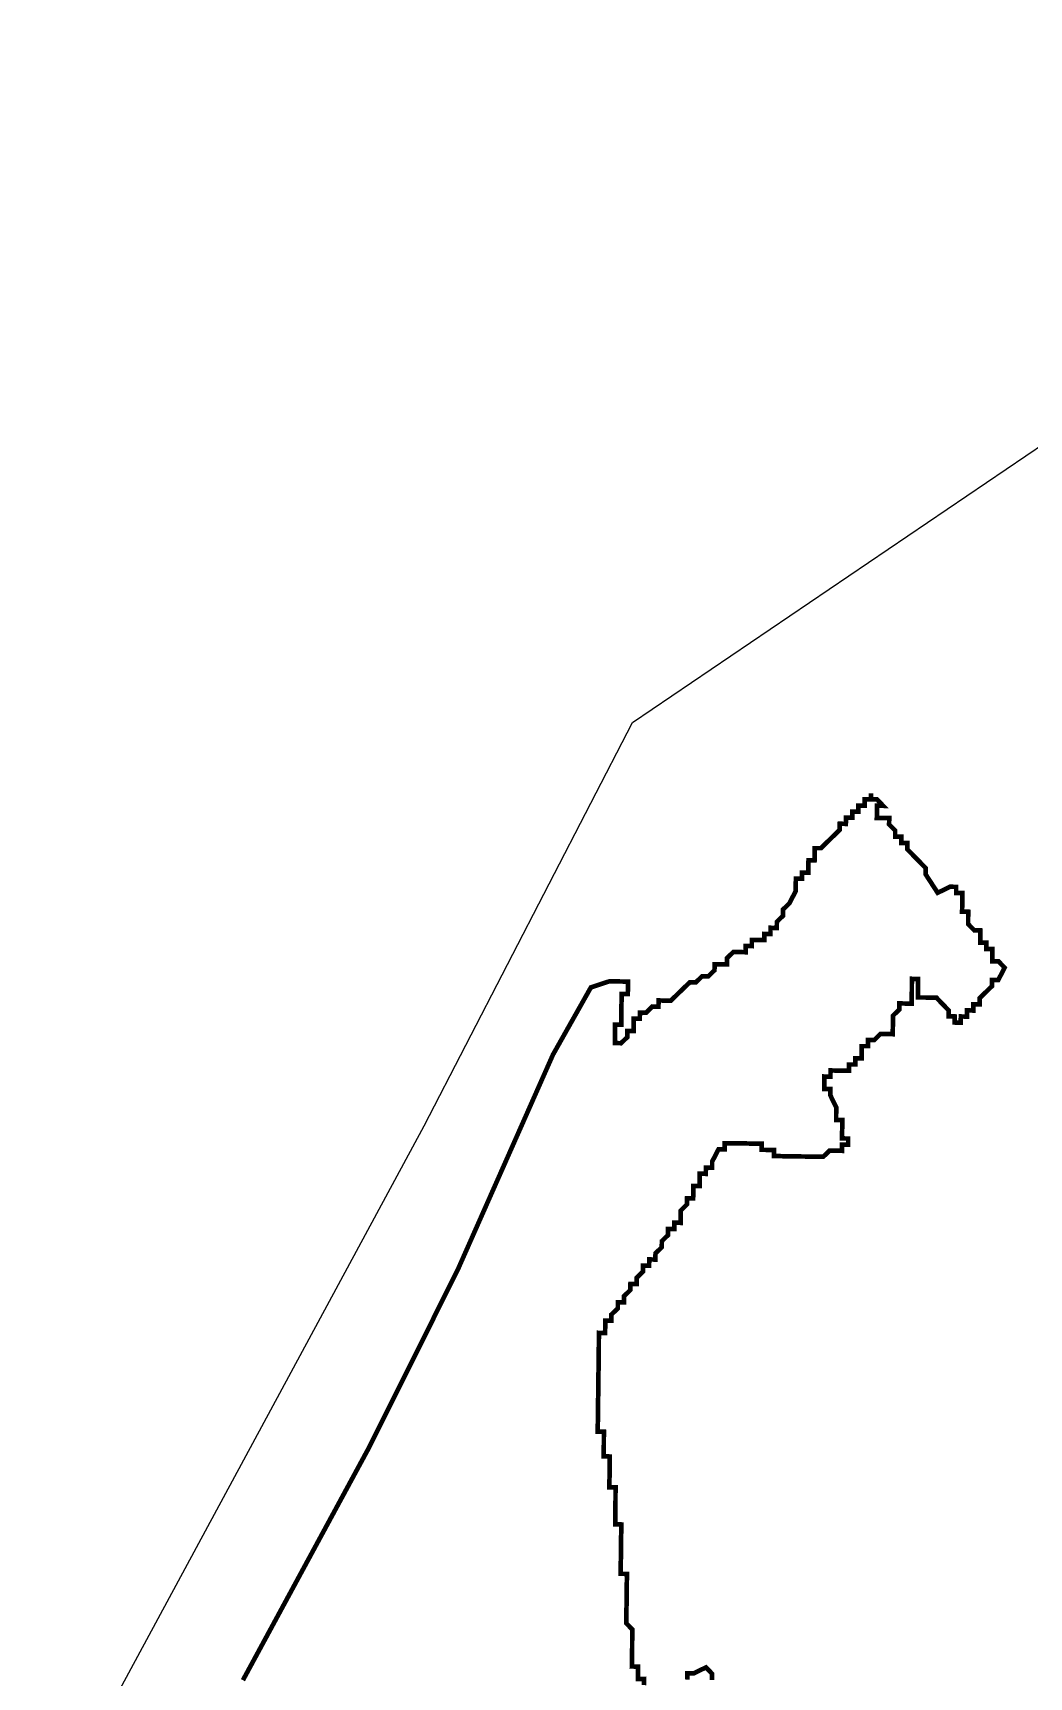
# Model space of a CAD drawing. Header units: metres. Extents: x 259555 to 262666, y 2177299 to 2181346.
# Drawn here: x 259555 to 260195, y 2178357 to 2179414 of the extents above; entities that cross this region are included whole.
import ezdxf

# ---------------------------------------------------------------- set-up
doc = ezdxf.new("R2010")
doc.units = ezdxf.units.M
doc.layers.add('HAZARDS LINE', color=1, linetype='Continuous')
doc.layers.add('village', color=3, linetype='Continuous')

msp = doc.modelspace()

# ---------------------------------------------------------------- linework, layer by layer
at = {"layer": 'HAZARDS LINE', "lineweight": 18}
for points in [[(259947.3, 2178351.4, 2.97, 2.97, 0), (259947.4, 2178355.4, 2.97, 2.97, 0), (259943.4, 2178355.4, 2.97, 2.97, 0), (259943.5, 2178359.4, 2.97, 2.97, 0), (259943.5, 2178363.3, 2.97, 2.97, 0), (259939.5, 2178363.4, 2.97, 2.97, 0), (259939.6, 2178367.4, 2.97, 2.97, 0), (259939.6, 2178371.3, 2.97, 2.97, 0), (259939.7, 2178375.3, 2.97, 2.97, 0), (259939.7, 2178379.3, 2.97, 2.97, 0), (259939.8, 2178383.2, 2.97, 2.97, 0), (259939.8, 2178387.2, 2.97, 2.97, 0), (259935.9, 2178391.2, 2.97, 2.97, 0), (259936, 2178395.2, 2.97, 2.97, 0), (259936, 2178399.1, 2.97, 2.97, 0), (259936.1, 2178403.1, 2.97, 2.97, 0), (259936.1, 2178407.1, 2.97, 2.97, 0), (259936.2, 2178411, 2.97, 2.97, 0), (259936.2, 2178415, 2.97, 2.97, 0), (259936.3, 2178419, 2.97, 2.97, 0), (259936.3, 2178422.9, 2.97, 2.97, 0), (259932.3, 2178423, 2.97, 2.97, 0), (259932.4, 2178426.9, 2.97, 2.97, 0), (259932.4, 2178430.9, 2.97, 2.97, 0), (259932.5, 2178434.9, 2.97, 2.97, 0), (259932.5, 2178438.8, 2.97, 2.97, 0), (259932.6, 2178442.8, 2.97, 2.97, 0), (259932.6, 2178446.8, 2.97, 2.97, 0), (259932.7, 2178450.7, 2.97, 2.97, 0), (259932.7, 2178454.7, 2.97, 2.97, 0), (259928.8, 2178454.8, 2.97, 2.97, 0), (259928.8, 2178458.7, 2.97, 2.97, 0), (259928.9, 2178462.7, 2.97, 2.97, 0), (259928.9, 2178466.7, 2.97, 2.97, 0), (259929, 2178470.6, 2.97, 2.97, 0), (259929, 2178474.6, 2.97, 2.97, 0), (259929.1, 2178478.6, 2.97, 2.97, 0), (259925.1, 2178478.6, 2.97, 2.97, 0), (259925.1, 2178482.6, 2.97, 2.97, 0), (259925.2, 2178486.5, 2.97, 2.97, 0), (259925.2, 2178490.5, 2.97, 2.97, 0), (259925.3, 2178494.5, 2.97, 2.97, 0), (259925.3, 2178498.4, 2.97, 2.97, 0), (259921.4, 2178498.5, 2.97, 2.97, 0), (259921.4, 2178502.4, 2.97, 2.97, 0), (259921.5, 2178506.4, 2.97, 2.97, 0), (259921.5, 2178510.4, 2.97, 2.97, 0), (259921.6, 2178514.3, 2.97, 2.97, 0), (259917.6, 2178514.4, 2.97, 2.97, 0), (259917.6, 2178518.4, 2.97, 2.97, 0), (259917.7, 2178522.3, 2.97, 2.97, 0), (259917.7, 2178526.3, 2.97, 2.97, 0), (259917.8, 2178530.3, 2.97, 2.97, 0), (259917.8, 2178534.2, 2.97, 2.97, 0), (259917.9, 2178538.2, 2.97, 2.97, 0), (259917.9, 2178542.2, 2.97, 2.97, 0), (259918, 2178546.1, 2.97, 2.97, 0), (259918, 2178550.1, 2.97, 2.97, 0), (259918.1, 2178554.1, 2.97, 2.97, 0), (259918.1, 2178558, 2.97, 2.97, 0), (259918.2, 2178562, 2.97, 2.97, 0), (259918.2, 2178566, 2.97, 2.97, 0), (259918.3, 2178569.9, 2.97, 2.97, 0), (259918.3, 2178573.9, 2.97, 2.97, 0), (259918.4, 2178577.9, 2.97, 2.97, 0), (259922.3, 2178577.8, 2.97, 2.97, 0), (259922.4, 2178581.8, 2.97, 2.97, 0), (259922.4, 2178585.7, 2.97, 2.97, 0), (259926.4, 2178585.7, 2.97, 2.97, 0), (259926.4, 2178589.7, 2.97, 2.97, 0), (259930.5, 2178593.6, 2.97, 2.97, 0), (259930.5, 2178597.5, 2.97, 2.97, 0), (259934.5, 2178597.5, 2.97, 2.97, 0), (259934.5, 2178601.5, 2.97, 2.97, 0), (259938.5, 2178605.4, 2.97, 2.97, 0), (259938.6, 2178609.3, 2.97, 2.97, 0), (259942.6, 2178609.3, 2.97, 2.97, 0), (259942.6, 2178613.3, 2.97, 2.97, 0), (259946.6, 2178617.2, 2.97, 2.97, 0), (259946.7, 2178621.1, 2.97, 2.97, 0), (259950.6, 2178621.1, 2.97, 2.97, 0), (259950.7, 2178625.1, 2.97, 2.97, 0), (259954.6, 2178625, 2.97, 2.97, 0), (259954.7, 2178629, 2.97, 2.97, 0), (259958.7, 2178632.9, 2.97, 2.97, 0), (259958.8, 2178636.9, 2.97, 2.97, 0), (259962.8, 2178640.8, 2.97, 2.97, 0), (259962.8, 2178644.7, 2.97, 2.97, 0), (259966.8, 2178644.7, 2.97, 2.97, 0), (259966.8, 2178648.7, 2.97, 2.97, 0), (259970.8, 2178648.6, 2.97, 2.97, 0), (259970.8, 2178652.6, 2.97, 2.97, 0), (259970.9, 2178656.5, 2.97, 2.97, 0), (259974.9, 2178660.5, 2.97, 2.97, 0), (259975, 2178664.4, 2.97, 2.97, 0), (259978.9, 2178664.4, 2.97, 2.97, 0), (259979, 2178668.3, 2.97, 2.97, 0), (259979, 2178672.3, 2.97, 2.97, 0), (259983, 2178672.3, 2.97, 2.97, 0), (259983, 2178676.2, 2.97, 2.97, 0), (259983.1, 2178680.2, 2.97, 2.97, 0), (259987, 2178680.1, 2.97, 2.97, 0), (259987.1, 2178684.1, 2.97, 2.97, 0), (259991.1, 2178684.1, 2.97, 2.97, 0), (259991.1, 2178688, 2.97, 2.97, 0), (259995.2, 2178695.9, 2.97, 2.97, 0), (259999.1, 2178695.9, 2.97, 2.97, 0), (259999.2, 2178699.8, 2.97, 2.97, 0), (260003.1, 2178699.8, 2.97, 2.97, 0), (260007.1, 2178699.7, 2.97, 2.97, 0), (260011.1, 2178699.7, 2.97, 2.97, 0), (260015, 2178699.6, 2.97, 2.97, 0), (260019, 2178699.6, 2.97, 2.97, 0), (260023, 2178699.5, 2.97, 2.97, 0), (260022.9, 2178695.6, 2.97, 2.97, 0), (260026.9, 2178695.5, 2.97, 2.97, 0), (260030.9, 2178695.5, 2.97, 2.97, 0), (260030.8, 2178691.5, 2.97, 2.97, 0), (260034.8, 2178691.5, 2.97, 2.97, 0), (260038.7, 2178691.4, 2.97, 2.97, 0), (260042.7, 2178691.4, 2.97, 2.97, 0), (260046.7, 2178691.3, 2.97, 2.97, 0), (260054.6, 2178691.2, 2.97, 2.97, 0), (260058.6, 2178691.2, 2.97, 2.97, 0), (260062.5, 2178691.1, 2.97, 2.97, 0), (260066.5, 2178695, 2.97, 2.97, 0), (260070.5, 2178695, 2.97, 2.97, 0), (260074.5, 2178694.9, 2.97, 2.97, 0), (260074.5, 2178698.9, 2.97, 2.97, 0), (260078.5, 2178698.9, 2.97, 2.97, 0), (260078.5, 2178702.8, 2.97, 2.97, 0), (260074.6, 2178702.9, 2.97, 2.97, 0), (260074.6, 2178706.8, 2.97, 2.97, 0), (260074.7, 2178710.8, 2.97, 2.97, 0), (260074.7, 2178714.8, 2.97, 2.97, 0), (260070.8, 2178714.8, 2.97, 2.97, 0), (260070.8, 2178718.8, 2.97, 2.97, 0), (260070.9, 2178722.7, 2.97, 2.97, 0), (260067, 2178730.7, 2.97, 2.97, 0), (260067, 2178734.7, 2.97, 2.97, 0), (260063.1, 2178734.7, 2.97, 2.97, 0), (260063.1, 2178738.7, 2.97, 2.97, 0), (260063.2, 2178742.7, 2.97, 2.97, 0), (260067.1, 2178742.6, 2.97, 2.97, 0), (260067.2, 2178746.6, 2.97, 2.97, 0), (260071.1, 2178746.5, 2.97, 2.97, 0), (260075.1, 2178746.5, 2.97, 2.97, 0), (260079.1, 2178746.4, 2.97, 2.97, 0), (260079.1, 2178750.4, 2.97, 2.97, 0), (260083.1, 2178750.4, 2.97, 2.97, 0), (260083.1, 2178754.3, 2.97, 2.97, 0), (260087.1, 2178754.3, 2.97, 2.97, 0), (260087.1, 2178758.2, 2.97, 2.97, 0), (260087.2, 2178762.2, 2.97, 2.97, 0), (260091.2, 2178762.2, 2.97, 2.97, 0), (260091.2, 2178766.1, 2.97, 2.97, 0), (260095.2, 2178766.1, 2.97, 2.97, 0), (260099.2, 2178770, 2.97, 2.97, 0), (260103.2, 2178770, 2.97, 2.97, 0), (260107.1, 2178769.9, 2.97, 2.97, 0), (260107.2, 2178773.9, 2.97, 2.97, 0), (260107.3, 2178781.8, 2.97, 2.97, 0), (260111.3, 2178785.7, 2.97, 2.97, 0), (260111.3, 2178789.7, 2.97, 2.97, 0), (260115.3, 2178789.6, 2.97, 2.97, 0), (260119.3, 2178789.6, 2.97, 2.97, 0), (260119.3, 2178793.6, 2.97, 2.97, 0), (260119.4, 2178797.5, 2.97, 2.97, 0), (260119.4, 2178801.5, 2.97, 2.97, 0), (260119.5, 2178805.5, 2.97, 2.97, 0), (260123.4, 2178805.4, 2.97, 2.97, 0), (260123.4, 2178801.4, 2.97, 2.97, 0), (260123.3, 2178793.5, 2.97, 2.97, 0), (260127.2, 2178793.5, 2.97, 2.97, 0), (260131.2, 2178793.4, 2.97, 2.97, 0), (260135.2, 2178793.4, 2.97, 2.97, 0), (260139.1, 2178789.3, 2.97, 2.97, 0), (260143, 2178785.3, 2.97, 2.97, 0), (260143, 2178781.4, 2.97, 2.97, 0), (260146.9, 2178781.3, 2.97, 2.97, 0), (260146.9, 2178777.4, 2.97, 2.97, 0), (260150.8, 2178777.3, 2.97, 2.97, 0), (260150.9, 2178781.3, 2.97, 2.97, 0), (260154.9, 2178781.2, 2.97, 2.97, 0), (260154.9, 2178785.2, 2.97, 2.97, 0), (260158.9, 2178785.1, 2.97, 2.97, 0), (260158.9, 2178789.1, 2.97, 2.97, 0), (260162.9, 2178789.1, 2.97, 2.97, 0), (260162.9, 2178793, 2.97, 2.97, 0), (260166.9, 2178796.9, 2.97, 2.97, 0), (260171, 2178800.9, 2.97, 2.97, 0), (260171, 2178804.8, 2.97, 2.97, 0), (260175, 2178804.8, 2.97, 2.97, 0), (260179, 2178812.7, 2.97, 2.97, 0), (260175.1, 2178816.7, 2.97, 2.97, 0), (260171.1, 2178816.7, 2.97, 2.97, 0), (260171.2, 2178820.7, 2.97, 2.97, 0), (260171.2, 2178824.7, 2.97, 2.97, 0), (260167.3, 2178824.7, 2.97, 2.97, 0), (260167.3, 2178828.7, 2.97, 2.97, 0), (260163.4, 2178828.7, 2.97, 2.97, 0), (260163.5, 2178836.6, 2.97, 2.97, 0), (260159.5, 2178836.7, 2.97, 2.97, 0), (260155.6, 2178840.7, 2.97, 2.97, 0), (260155.6, 2178844.7, 2.97, 2.97, 0), (260155.7, 2178848.6, 2.97, 2.97, 0), (260151.7, 2178848.7, 2.97, 2.97, 0), (260151.8, 2178852.7, 2.97, 2.97, 0), (260151.8, 2178856.6, 2.97, 2.97, 0), (260151.9, 2178860.6, 2.97, 2.97, 0), (260147.9, 2178860.6, 2.97, 2.97, 0), (260147.9, 2178864.6, 2.97, 2.97, 0), (260144, 2178864.7, 2.97, 2.97, 0), (260136, 2178860.8, 2.97, 2.97, 0), (260128.2, 2178872.8, 2.97, 2.97, 0), (260128.3, 2178876.7, 2.97, 2.97, 0), (260124.3, 2178880.8, 2.97, 2.97, 0), (260120.4, 2178884.8, 2.97, 2.97, 0), (260116.5, 2178888.8, 2.97, 2.97, 0), (260116.6, 2178892.8, 2.97, 2.97, 0), (260112.6, 2178892.8, 2.97, 2.97, 0), (260112.6, 2178896.8, 2.97, 2.97, 0), (260108.7, 2178896.8, 2.97, 2.97, 0), (260108.7, 2178900.8, 2.97, 2.97, 0), (260104.8, 2178904.8, 2.97, 2.97, 0), (260104.9, 2178908.8, 2.97, 2.97, 0), (260100.9, 2178908.8, 2.97, 2.97, 0), (260096.9, 2178908.9, 2.97, 2.97, 0), (260097, 2178912.8, 2.97, 2.97, 0), (260097, 2178916.8, 2.97, 2.97, 0), (260101, 2178916.7, 2.97, 2.97, 0), (260097.1, 2178920.8, 2.97, 2.97, 0), (260093.1, 2178920.8, 2.97, 2.97, 0), (260093.2, 2178924.8, 2.97, 2.97, 0), (260093.1, 2178920.8, 2.97, 2.97, 0), (260089.1, 2178920.9, 2.97, 2.97, 0), (260089.1, 2178916.9, 2.97, 2.97, 0), (260085.1, 2178916.9, 2.97, 2.97, 0), (260085.1, 2178913, 2.97, 2.97, 0), (260081.1, 2178913, 2.97, 2.97, 0), (260081.1, 2178909.1, 2.97, 2.97, 0), (260077.1, 2178909.1, 2.97, 2.97, 0), (260077, 2178905.1, 2.97, 2.97, 0), (260073.1, 2178905.2, 2.97, 2.97, 0), (260073, 2178901.2, 2.97, 2.97, 0), (260069, 2178897.3, 2.97, 2.97, 0), (260065, 2178893.4, 2.97, 2.97, 0), (260061, 2178889.5, 2.97, 2.97, 0), (260057, 2178889.5, 2.97, 2.97, 0), (260057, 2178885.5, 2.97, 2.97, 0), (260056.9, 2178881.6, 2.97, 2.97, 0), (260053, 2178881.6, 2.97, 2.97, 0), (260052.9, 2178877.7, 2.97, 2.97, 0), (260052.9, 2178873.7, 2.97, 2.97, 0), (260048.9, 2178873.7, 2.97, 2.97, 0), (260048.9, 2178869.8, 2.97, 2.97, 0), (260044.9, 2178869.8, 2.97, 2.97, 0), (260044.8, 2178865.9, 2.97, 2.97, 0), (260044.8, 2178861.9, 2.97, 2.97, 0), (260040.7, 2178854, 2.97, 2.97, 0), (260036.7, 2178850.1, 2.97, 2.97, 0), (260036.7, 2178846.1, 2.97, 2.97, 0), (260032.7, 2178842.2, 2.97, 2.97, 0), (260032.6, 2178838.2, 2.97, 2.97, 0), (260028.6, 2178838.3, 2.97, 2.97, 0), (260028.6, 2178834.3, 2.97, 2.97, 0), (260024.6, 2178834.4, 2.97, 2.97, 0), (260024.6, 2178830.4, 2.97, 2.97, 0), (260020.6, 2178830.5, 2.97, 2.97, 0), (260016.6, 2178830.5, 2.97, 2.97, 0), (260016.6, 2178826.5, 2.97, 2.97, 0), (260012.6, 2178826.6, 2.97, 2.97, 0), (260012.6, 2178822.6, 2.97, 2.97, 0), (260008.6, 2178822.7, 2.97, 2.97, 0), (260004.7, 2178822.7, 2.97, 2.97, 0), (260000.6, 2178818.8, 2.97, 2.97, 0), (260000.6, 2178814.8, 2.97, 2.97, 0), (259996.6, 2178814.9, 2.97, 2.97, 0), (259992.7, 2178814.9, 2.97, 2.97, 0), (259992.6, 2178811, 2.97, 2.97, 0), (259988.6, 2178807.1, 2.97, 2.97, 0), (259984.6, 2178807.1, 2.97, 2.97, 0), (259980.6, 2178803.2, 2.97, 2.97, 0), (259976.7, 2178803.2, 2.97, 2.97, 0), (259972.6, 2178799.3, 2.97, 2.97, 0), (259968.6, 2178795.4, 2.97, 2.97, 0), (259964.6, 2178791.5, 2.97, 2.97, 0), (259960.6, 2178791.5, 2.97, 2.97, 0), (259956.7, 2178791.6, 2.97, 2.97, 0), (259956.6, 2178787.6, 2.97, 2.97, 0), (259952.7, 2178787.7, 2.97, 2.97, 0), (259948.7, 2178783.7, 2.97, 2.97, 0), (259944.7, 2178783.8, 2.97, 2.97, 0), (259944.6, 2178779.8, 2.97, 2.97, 0), (259940.7, 2178779.9, 2.97, 2.97, 0), (259940.6, 2178775.9, 2.97, 2.97, 0), (259940.6, 2178771.9, 2.97, 2.97, 0), (259936.6, 2178772, 2.97, 2.97, 0), (259936.6, 2178768, 2.97, 2.97, 0), (259932.5, 2178764.1, 2.97, 2.97, 0), (259928.6, 2178764.2, 2.97, 2.97, 0), (259928.6, 2178768.1, 2.97, 2.97, 0), (259928.7, 2178772.1, 2.97, 2.97, 0), (259928.7, 2178776.1, 2.97, 2.97, 0), (259932.7, 2178776, 2.97, 2.97, 0), (259932.7, 2178780, 2.97, 2.97, 0), (259932.8, 2178783.9, 2.97, 2.97, 0), (259932.8, 2178787.9, 2.97, 2.97, 0), (259932.9, 2178791.9, 2.97, 2.97, 0), (259932.9, 2178795.8, 2.97, 2.97, 0), (259936.9, 2178795.8, 2.97, 2.97, 0), (259937, 2178799.8, 2.97, 2.97, 0), (259937, 2178803.7, 2.97, 2.97, 0), (259925.1, 2178803.9, 2.97, 2.97, 0), (259913.2, 2178800, 2.97, 2.97, 0), (259888.8, 2178756.7, 2.97, 2.97, 0), (259827.7, 2178618.6, 2.97, 2.97, 0), (259770.7, 2178504.3, 2.97, 2.97, 0), (259689.6, 2178354.6, 2.97, 2.97, 0)], [(259991, 2178354.8, 2.97, 2.97, 0), (259991, 2178358.8, 2.97, 2.97, 0), (259987.1, 2178362.8, 2.97, 2.97, 0), (259979.1, 2178358.9, 2.97, 2.97, 0), (259975.2, 2178359, 2.97, 2.97, 0), (259975.1, 2178355, 2.97, 2.97, 0)]]:
    msp.add_lwpolyline(points, format="xyseb", dxfattribs=at)
at = {"layer": 'village', "color": 3}
msp.add_polyline3d([(261561.5, 2177831.7, 0), (261366.5, 2177809.4, 0), (261326.7, 2177789.3, 0), (260953.1, 2177634, 0), (260816.5, 2177578.7, 0), (260756.5, 2177547.9, 0), (260518.1, 2177503.6, 0), (260345.1, 2177475.5, 0), (259983.2, 2177307.4, 0), (259764.6, 2177325, 0), (259718, 2177359, 0), (259583.9, 2177321.6, 0), (259554.6, 2177299.5, 0), (259557.8, 2177427.5, 0), (259573.9, 2177631.5, 0), (259604.8, 2178337.8, 0), (259806.1, 2178711, 0), (259939.9, 2178970.2, 0), (260243.2, 2179176, 0), (260283.9, 2179417.7, 0)], dxfattribs=at)

doc.saveas('drawing.dxf')
